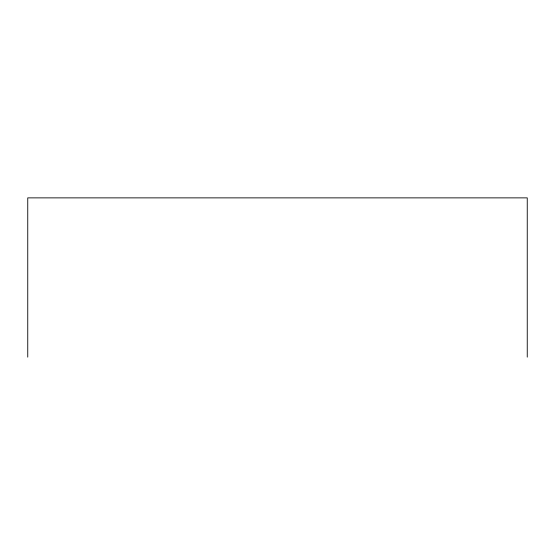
<?xml version="1.0" encoding="UTF-8"?>
<svg xmlns="http://www.w3.org/2000/svg" width="555" height="555" viewBox="0 0 555 555"><rect width="100%" height="100%" fill="white"/><g stroke="black" fill="none" stroke-linecap="round" stroke-linejoin="round"><path stroke-width="0.83" d="M527.25 357.129L527.25 197.871L27.75 197.871L27.75 357.129"/></g></svg>
